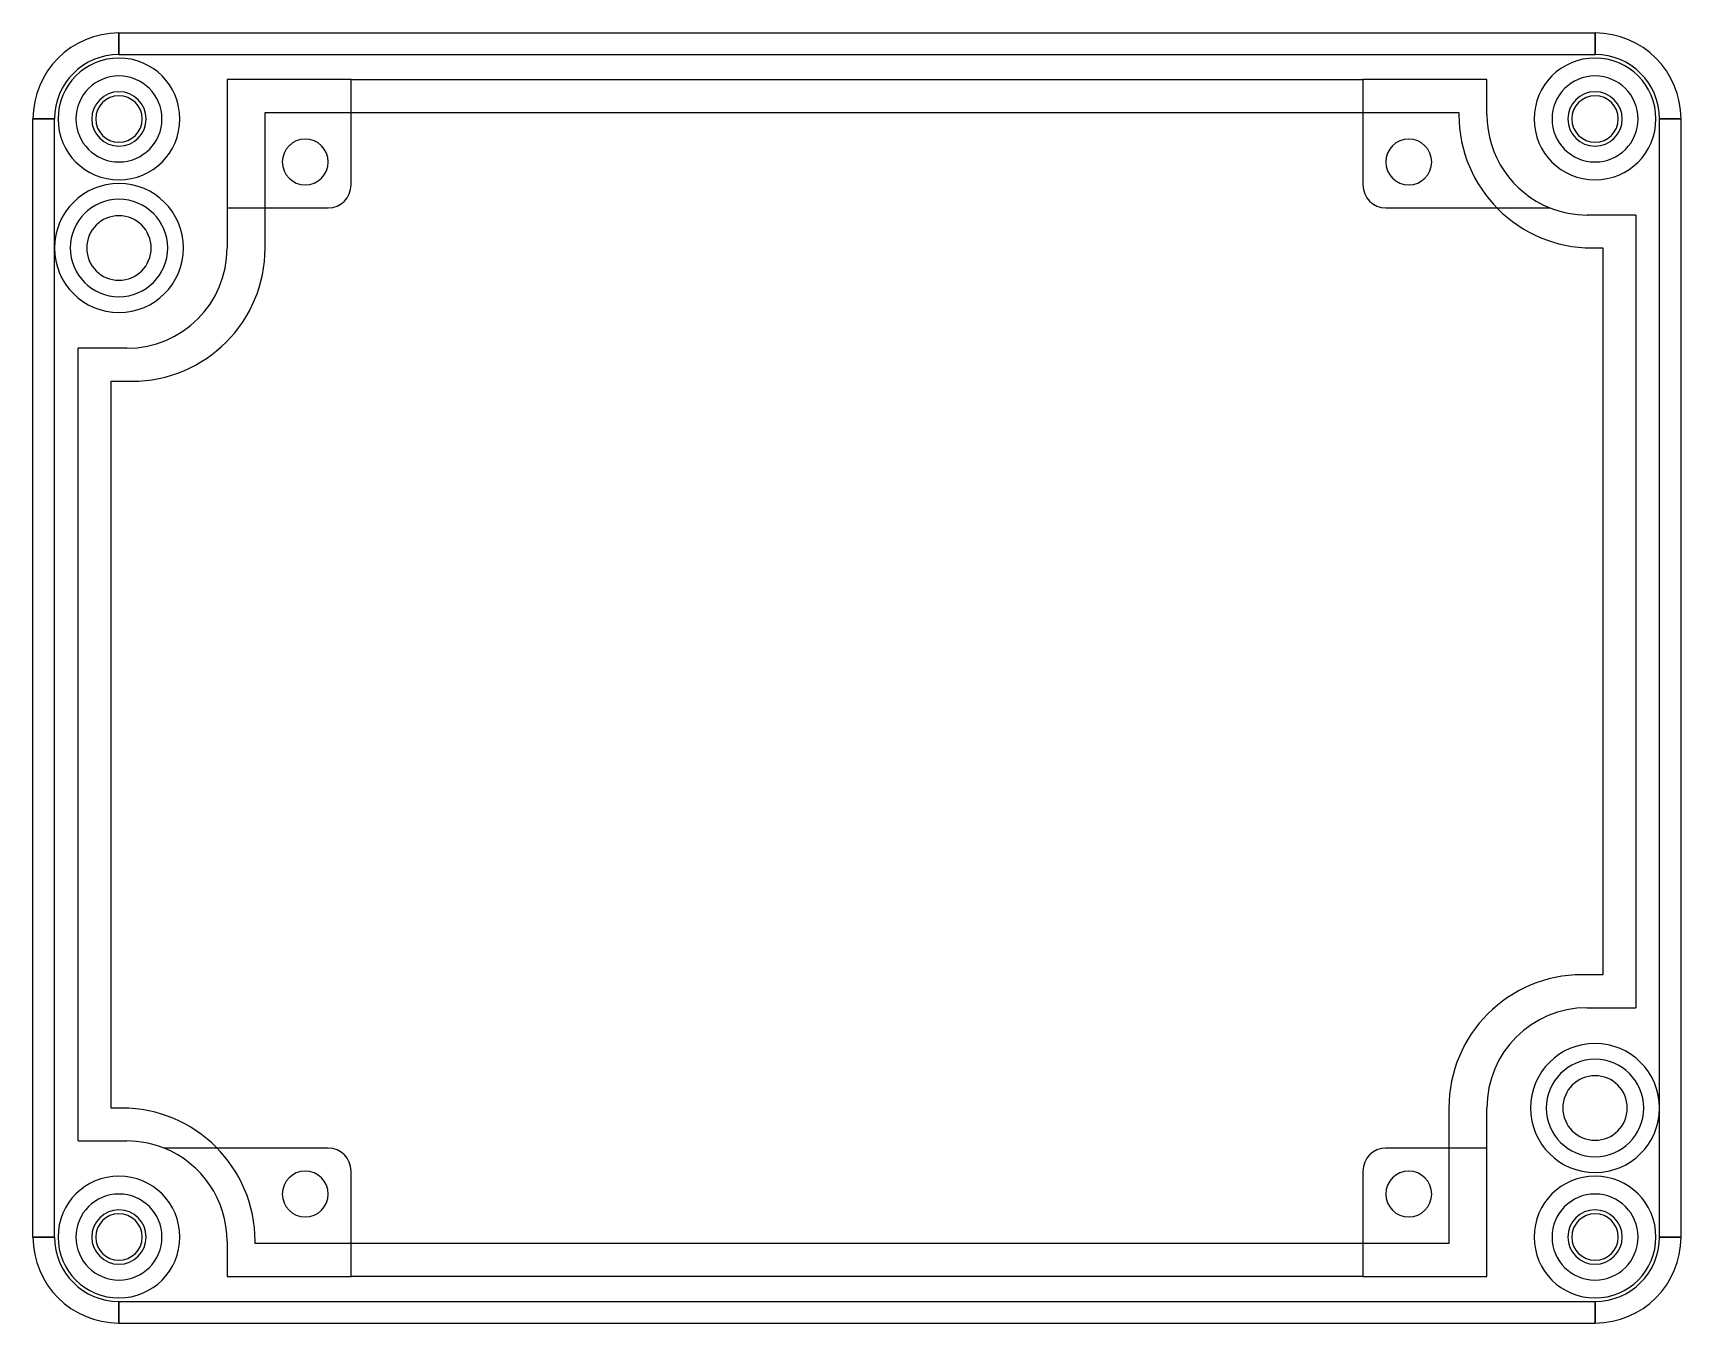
# Model space of a CAD drawing. Header units: millimetres. Extents: x -58 to 58, y -45 to 45.
import ezdxf

# ---------------------------------------------------------------- set-up
doc = ezdxf.new("R2010")
doc.units = ezdxf.units.MM
doc.layers.add('MAIN-1', color=7, linetype='Continuous')
doc.layers.add('MAIN-2', color=7, linetype='Continuous')

msp = doc.modelspace()

# ---------------------------------------------------------------- linework, layer by layer
at = {"layer": 'MAIN-1'}
for p, q in [((-51.5, 45), (-51.5, 43.5)), ((-51.5, 45), (51.5, 45)), ((51.5, 45), (51.5, 43.5)), ((-51.5, 43.5), (51.5, 43.5)), ((-57.5, 39), (-56, 39)), ((-57.5, -39), (-57.5, 39)), ((-56, -39), (-56, 39)), ((57.5, 39), (56, 39)), ((56, -39), (56, 39)), ((57.5, -39), (57.5, 39)), ((-57.5, -39), (-56, -39)), ((57.5, -39), (56, -39)), ((-51.5, -43.5), (51.5, -43.5)), ((-51.5, -45), (-51.5, -43.5)), ((51.5, -45), (51.5, -43.5)), ((-51.5, -45), (51.5, -45))]:
    msp.add_line(p, q, dxfattribs=at)
for centre, radius, start, end in [((-51.5, 39), 6, 90, 180), ((51.5, 39), 6, 0, 90), ((-51.5, 39), 4.5, 90, 180), ((51.5, 39), 4.5, 0, 90), ((-51.5, 39), 3, 0, 180), ((51.5, 39), 3, 0, 180), ((-51.5, 39), 1.62, 0, 180), ((51.5, 39), 1.62, 0, 180), ((-51.5, 39), 3, 180, 0), ((-51.5, 39), 1.62, 180, 0), ((51.5, 39), 3, 180, 0), ((51.5, 39), 1.62, 180, 0), ((-51.5, 30), 2.25, 0, 180), ((-51.5, 30), 2.25, 180, 0), ((51.5, -30), 2.25, 0, 180), ((51.5, -30), 2.25, 180, 0), ((-51.5, -39), 3, 0, 180), ((51.5, -39), 3, 0, 180), ((-51.5, -39), 1.62, 0, 180), ((51.5, -39), 1.62, 0, 180), ((-51.5, -39), 6, 180, 270), ((-51.5, -39), 4.5, 180, 270), ((-51.5, -39), 3, 180, 0), ((-51.5, -39), 1.62, 180, 0), ((51.5, -39), 3, 180, 0), ((51.5, -39), 1.62, 180, 0), ((51.5, -39), 4.5, 270, 0), ((51.5, -39), 6, 270, 0)]:
    msp.add_arc(centre, radius, start, end, dxfattribs=at)
at = {"layer": 'MAIN-2'}
for p, q in [((-51.5, 45), (-51.5, 45)), ((-51.5, 43.5), (-51.5, 45)), ((-51.5, 45), (-51.5, 45)), ((51.5, 45), (51.5, 45)), ((51.5, 43.5), (51.5, 45)), ((51.5, 45), (51.5, 45)), ((-51.5, 43.5), (51.5, 43.5)), ((-43.95, 41.75), (-43.95, 32.8)), ((-35.3, 41.75), (-43.95, 41.75)), ((-43.95, 41.75), (-43.95, 41.75)), ((-35.3, 34.4), (-35.3, 41.75)), ((-35.3, 41.75), (35.3, 41.75)), ((-35.3, 41.75), (-35.3, 41.75)), ((35.3, 41.75), (35.3, 34.4)), ((35.3, 41.75), (35.3, 41.75)), ((43.95, 41.75), (35.3, 41.75)), ((43.95, 39.3), (43.95, 41.75)), ((43.95, 41.75), (43.95, 41.75)), ((-41.3, 39.45), (-41.3, 39.45)), ((-41.3, 30), (-41.3, 39.45)), ((-41.3, 39.45), (42, 39.45)), ((42, 39.45), (42, 39.45)), ((42, 39.45), (42, 39.3)), ((42, 39.3), (42, 39.3)), ((43.95, 39.3), (43.95, 39.3)), ((-56, 39), (-57.5, 39)), ((-57.5, 39), (-57.5, 39)), ((-57.5, 39), (-57.5, 39)), ((-56, -39), (-56, 39)), ((56, 39), (57.5, 39)), ((56, -39), (56, 39)), ((57.5, 39), (57.5, 39)), ((57.5, 39), (57.5, 39)), ((-35.3, 34.4), (-35.3, 34.4)), ((35.3, 34.4), (35.3, 34.4)), ((-43.95, 32.8), (-43.95, 30)), ((-43.95, 32.8), (-36.9, 32.8)), ((-43.95, 32.8), (-43.95, 32.8)), ((-36.9, 32.8), (-36.9, 32.8)), ((36.9, 32.8), (48.35, 32.8)), ((36.9, 32.8), (36.9, 32.8)), ((48.35, 32.8), (48.35, 32.8)), ((54.35, 32.3), (50.95, 32.3)), ((50.95, 32.3), (50.95, 32.3)), ((54.35, 32.3), (54.35, -23)), ((54.35, 32.3), (54.35, 32.3)), ((-43.95, 30), (-43.95, 30)), ((-41.3, 30), (-41.3, 30)), ((51.3, 30), (51.3, 30)), ((51.3, 30), (52.05, 30)), ((52.05, 30), (52.05, 30)), ((52.05, 30), (52.05, -20.7)), ((-54.35, -32.3), (-54.35, 23)), ((-50.95, 23), (-54.35, 23)), ((-54.35, 23), (-54.35, 23)), ((-50.95, 23), (-50.95, 23)), ((-52.05, 20.7), (-52.05, 20.7)), ((-52.05, -30), (-52.05, 20.7)), ((-52.05, 20.7), (-50.6, 20.7)), ((-50.6, 20.7), (-50.6, 20.7)), ((50.6, -20.7), (50.6, -20.7)), ((52.05, -20.7), (50.6, -20.7)), ((52.05, -20.7), (52.05, -20.7)), ((50.95, -23), (54.35, -23)), ((50.95, -23), (50.95, -23)), ((54.35, -23), (54.35, -23)), ((-52.05, -30), (-52.05, -30)), ((-51.3, -30), (-52.05, -30)), ((-51.3, -30), (-51.3, -30)), ((41.3, -30), (41.3, -30)), ((41.3, -30), (41.3, -39.45)), ((43.95, -32.8), (43.95, -30)), ((43.95, -30), (43.95, -30)), ((-54.35, -32.3), (-50.95, -32.3)), ((-54.35, -32.3), (-54.35, -32.3)), ((-50.95, -32.3), (-50.95, -32.3)), ((-36.9, -32.8), (-48.35, -32.8)), ((-48.35, -32.8), (-48.35, -32.8)), ((-36.9, -32.8), (-36.9, -32.8)), ((36.9, -32.8), (36.9, -32.8)), ((43.95, -32.8), (36.9, -32.8)), ((43.95, -41.75), (43.95, -32.8)), ((43.95, -32.8), (43.95, -32.8)), ((-35.3, -41.75), (-35.3, -34.4)), ((-35.3, -34.4), (-35.3, -34.4)), ((35.3, -34.4), (35.3, -41.75)), ((35.3, -34.4), (35.3, -34.4)), ((-56, -39), (-57.5, -39)), ((-57.5, -39), (-57.5, -39)), ((-57.5, -39), (-57.5, -39)), ((56, -39), (57.5, -39)), ((57.5, -39), (57.5, -39)), ((57.5, -39), (57.5, -39)), ((-43.95, -39.3), (-43.95, -41.75)), ((-43.95, -39.3), (-43.95, -39.3)), ((-42, -39.3), (-42, -39.3)), ((-42, -39.45), (-42, -39.3)), ((-42, -39.45), (-42, -39.45)), ((41.3, -39.45), (-42, -39.45)), ((41.3, -39.45), (41.3, -39.45)), ((-43.95, -41.75), (-35.3, -41.75)), ((-43.95, -41.75), (-43.95, -41.75)), ((35.3, -41.75), (-35.3, -41.75)), ((-35.3, -41.75), (-35.3, -41.75)), ((35.3, -41.75), (43.95, -41.75)), ((35.3, -41.75), (35.3, -41.75)), ((43.95, -41.75), (43.95, -41.75)), ((-51.5, -43.5), (-51.5, -45)), ((-51.5, -43.5), (51.5, -43.5)), ((51.5, -43.5), (51.5, -45)), ((-51.5, -45), (-51.5, -45)), ((-51.5, -45), (-51.5, -45)), ((51.5, -45), (51.5, -45)), ((51.5, -45), (51.5, -45))]:
    msp.add_line(p, q, dxfattribs=at)
for centre, radius, start, end in [((-51.5, 39), 4.5, 90, 180), ((-51.5, 39), 4.25, 0, 180), ((51.5, 39), 4.25, 0, 180), ((51.5, 39), 4.5, 0, 90), ((-51.5, 39), 1.9, 0, 180), ((51.5, 39), 1.9, 0, 180), ((51.3, 39.3), 9.3, 180, 270), ((50.95, 39.3), 7, 180, 248.2132), ((-51.5, 39), 4.25, 180, 0), ((-51.5, 39), 1.9, 180, 0), ((51.5, 39), 4.25, 180, 0), ((51.5, 39), 1.9, 180, 0), ((-38.5, 36), 1.6, 0, 180), ((38.5, 36), 1.6, 0, 180), ((-38.5, 36), 1.6, 180, 0), ((38.5, 36), 1.6, 180, 0), ((-51.5, 30), 4.5, 0, 180), ((-51.5, 30), 3.4, 0, 180), ((-36.9, 34.4), 1.6, 270, 0), ((36.9, 34.4), 1.6, 180, 270), ((50.95, 39.3), 7, 248.2132, 270), ((-51.5, 30), 4.5, 180, 0), ((-51.5, 30), 3.4, 180, 0), ((-50.95, 30), 7, 270, 0), ((-50.6, 30), 9.3, 270, 0), ((50.6, -30), 9.3, 90, 180), ((50.95, -30), 7, 90, 180), ((51.5, -30), 4.5, 0, 180), ((51.5, -30), 3.4, 0, 180), ((-51.3, -39.3), 9.3, 0, 90), ((51.5, -30), 4.5, 180, 0), ((51.5, -30), 3.4, 180, 0), ((-50.95, -39.3), 7, 68.2132, 90), ((-50.95, -39.3), 7, 0, 68.2132), ((-36.9, -34.4), 1.6, 0, 90), ((36.9, -34.4), 1.6, 90, 180), ((-38.5, -36), 1.6, 0, 180), ((38.5, -36), 1.6, 0, 180), ((-51.5, -39), 4.25, 0, 180), ((51.5, -39), 4.25, 0, 180), ((-38.5, -36), 1.6, 180, 0), ((38.5, -36), 1.6, 180, 0), ((-51.5, -39), 1.9, 0, 180), ((51.5, -39), 1.9, 0, 180), ((-51.5, -39), 4.5, 180, 270), ((-51.5, -39), 4.25, 180, 0), ((-51.5, -39), 1.9, 180, 0), ((51.5, -39), 4.25, 180, 0), ((51.5, -39), 1.9, 180, 0), ((51.5, -39), 4.5, 270, 0)]:
    msp.add_arc(centre, radius, start, end, dxfattribs=at)

doc.saveas('drawing.dxf')
